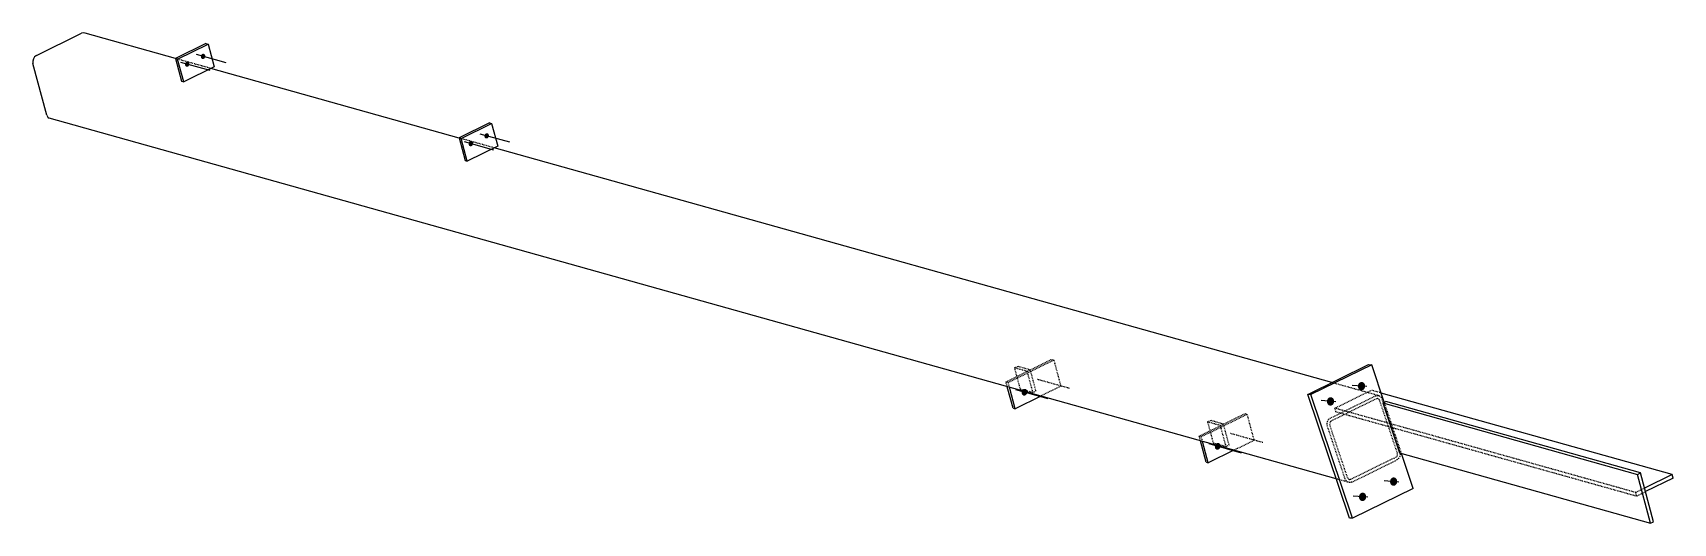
# Model space of a CAD drawing. Header units: millimetres. Extents: x 5278 to 65271, y 8 to 1303.
# Drawn here: x 60998 to 65271, y 26 to 1303 of the extents above; entities that cross this region are included whole.
import ezdxf

# ---------------------------------------------------------------- set-up
doc = ezdxf.new("R2010")
doc.units = ezdxf.units.MM
doc.linetypes.add('DXK_LINE_DOT2', pattern=[3.9198, 1.9599, -1.9599])
doc.layers.add('STÅL', color=7, linetype='Continuous')

msp = doc.modelspace()

# ---------------------------------------------------------------- hatches: boundary and pattern name
at = {"layer": 'STÅL', "linetype": 'Continuous'}
for points in [[(61436, 1242.9), (61436.5, 1244.3), (61437.2, 1245.5), (61438.1, 1246.6), (61439.2, 1247.4), (61440.4, 1248), (61441.6, 1248.3), (61442.8, 1248.2), (61443.9, 1247.9), (61445, 1247.3), (61445.9, 1246.4), (61446.5, 1245.4), (61447, 1244.1), (61447.3, 1242.7), (61447.2, 1241.3), (61447, 1239.8), (61446.4, 1238.5), (61445.7, 1237.2), (61444.8, 1236.2), (61443.7, 1235.3), (61442.6, 1234.8), (61441.4, 1234.5), (61440.2, 1234.5), (61439, 1234.8), (61438, 1235.4), (61437.1, 1236.3), (61436.4, 1237.4), (61435.9, 1238.7), (61435.7, 1240), (61435.7, 1241.5)], [(61394.8, 1222.7), (61395.3, 1224), (61396, 1225.3), (61396.9, 1226.3), (61398, 1227.2), (61399.2, 1227.7), (61400.4, 1228), (61401.6, 1228), (61402.7, 1227.7), (61403.8, 1227.1), (61404.7, 1226.2), (61405.3, 1225.1), (61405.8, 1223.9), (61406.1, 1222.5), (61406, 1221), (61405.8, 1219.6), (61405.2, 1218.2), (61404.5, 1217), (61403.6, 1215.9), (61402.5, 1215.1), (61401.4, 1214.5), (61400.2, 1214.2), (61399, 1214.3), (61397.8, 1214.6), (61396.8, 1215.2), (61395.9, 1216.1), (61395.2, 1217.2), (61394.7, 1218.4), (61394.5, 1219.8), (61394.5, 1221.2)], [(62174.7, 1036.1), (62175.2, 1037.4), (62175.9, 1038.7), (62176.8, 1039.7), (62177.9, 1040.6), (62179.1, 1041.1), (62180.3, 1041.4), (62181.5, 1041.4), (62182.6, 1041.1), (62183.7, 1040.5), (62184.6, 1039.6), (62185.3, 1038.5), (62185.7, 1037.3), (62186, 1035.9), (62185.9, 1034.4), (62185.7, 1033), (62185.2, 1031.6), (62184.4, 1030.4), (62183.5, 1029.3), (62182.4, 1028.5), (62181.3, 1027.9), (62180.1, 1027.7), (62178.9, 1027.7), (62177.7, 1028), (62176.7, 1028.6), (62175.8, 1029.5), (62175.1, 1030.6), (62174.6, 1031.8), (62174.4, 1033.2), (62174.4, 1034.6)], [(62133.5, 1015.8), (62134, 1017.2), (62134.7, 1018.4), (62135.7, 1019.5), (62136.7, 1020.3), (62137.9, 1020.9), (62139.1, 1021.2), (62140.3, 1021.2), (62141.4, 1020.8), (62142.5, 1020.2), (62143.4, 1019.4), (62144.1, 1018.3), (62144.5, 1017), (62144.8, 1015.6), (62144.7, 1014.2), (62144.5, 1012.8), (62144, 1011.4), (62143.2, 1010.1), (62142.3, 1009.1), (62141.2, 1008.3), (62140.1, 1007.7), (62138.9, 1007.4), (62137.7, 1007.4), (62136.5, 1007.8), (62135.5, 1008.4), (62134.6, 1009.2), (62133.9, 1010.3), (62133.4, 1011.6), (62133.2, 1013), (62133.2, 1014.4)], [(64449.6, 383.8), (64450, 386.1), (64450.8, 388.2), (64452, 390.1), (64453.4, 391.7), (64455.1, 392.9), (64457, 393.7), (64458.9, 394), (64460.9, 393.8), (64462.7, 393.2), (64464.4, 392.1), (64465.9, 390.6), (64467, 388.8), (64467.8, 386.8), (64468.2, 384.5), (64468.3, 382.2), (64467.9, 380), (64467.1, 377.8), (64465.9, 375.9), (64464.5, 374.4), (64462.8, 373.1), (64460.9, 372.4), (64459, 372), (64457, 372.2), (64455.2, 372.9), (64453.5, 373.9), (64452, 375.4), (64450.9, 377.2), (64450.1, 379.3), (64449.6, 381.5)], [(63574.1, 369.2), (63574.8, 371), (63575.7, 372.5), (63576.9, 373.9), (63578.2, 375), (63579.7, 375.7), (63581.3, 376.1), (63582.8, 376), (63584.3, 375.6), (63585.6, 374.8), (63586.8, 373.7), (63587.7, 372.3), (63588.3, 370.7), (63588.6, 368.9), (63588.6, 367.1), (63588.2, 365.2), (63587.5, 363.5), (63586.6, 361.9), (63585.4, 360.5), (63584.1, 359.5), (63582.6, 358.7), (63581, 358.4), (63579.5, 358.4), (63578, 358.8), (63576.7, 359.6), (63575.5, 360.7), (63574.6, 362.1), (63574, 363.7), (63573.7, 365.5), (63573.7, 367.3)], [(64368.8, 344.1), (64369.2, 346.4), (64370, 348.5), (64371.2, 350.4), (64372.6, 352), (64374.3, 353.2), (64376.2, 354), (64378.1, 354.3), (64380, 354.1), (64381.9, 353.5), (64383.6, 352.4), (64385.1, 350.9), (64386.2, 349.1), (64387, 347.1), (64387.4, 344.8), (64387.4, 342.5), (64387.1, 340.3), (64386.3, 338.1), (64385.1, 336.2), (64383.7, 334.6), (64382, 333.4), (64380.1, 332.7), (64378.2, 332.3), (64376.2, 332.5), (64374.4, 333.1), (64372.7, 334.2), (64371.2, 335.7), (64370.1, 337.5), (64369.3, 339.6), (64368.8, 341.8)], [(64077.2, 228.3), (64077.9, 230.1), (64078.8, 231.7), (64080, 233), (64081.3, 234.1), (64082.8, 234.8), (64084.4, 235.2), (64085.9, 235.2), (64087.4, 234.8), (64088.7, 234), (64089.9, 232.9), (64090.8, 231.5), (64091.4, 229.8), (64091.7, 228.1), (64091.7, 226.2), (64091.3, 224.4), (64090.6, 222.6), (64089.7, 221), (64088.5, 219.7), (64087.2, 218.6), (64085.7, 217.9), (64084.1, 217.5), (64082.6, 217.5), (64081.1, 217.9), (64079.8, 218.7), (64078.6, 219.8), (64077.7, 221.2), (64077.1, 222.9), (64076.8, 224.6), (64076.9, 226.5)], [(64533.2, 135.4), (64533.6, 137.7), (64534.4, 139.8), (64535.6, 141.7), (64537, 143.3), (64538.7, 144.5), (64540.6, 145.3), (64542.5, 145.6), (64544.4, 145.4), (64546.3, 144.8), (64548, 143.7), (64549.5, 142.2), (64550.6, 140.4), (64551.4, 138.4), (64551.8, 136.1), (64551.9, 133.8), (64551.5, 131.6), (64550.7, 129.4), (64549.5, 127.5), (64548.1, 126), (64546.4, 124.7), (64544.5, 124), (64542.6, 123.6), (64540.6, 123.8), (64538.8, 124.5), (64537.1, 125.5), (64535.6, 127), (64534.5, 128.8), (64533.7, 130.9), (64533.2, 133.1)], [(64452.4, 95.7), (64452.8, 98), (64453.6, 100.1), (64454.7, 102), (64456.2, 103.6), (64457.9, 104.8), (64459.7, 105.6), (64461.7, 105.9), (64463.6, 105.7), (64465.5, 105.1), (64467.2, 104), (64468.7, 102.5), (64469.8, 100.7), (64470.6, 98.7), (64471, 96.4), (64471, 94.1), (64470.6, 91.9), (64469.9, 89.7), (64468.7, 87.8), (64467.3, 86.2), (64465.6, 85), (64463.7, 84.3), (64461.8, 83.9), (64459.8, 84.1), (64458, 84.7), (64456.3, 85.8), (64454.8, 87.3), (64453.6, 89.1), (64452.8, 91.2), (64452.4, 93.4)]]:
    msp.add_hatch(color=96, dxfattribs=at).paths.add_polyline_path(points)

# ---------------------------------------------------------------- linework, layer by layer
at = {"layer": 'STÅL', "color": 2, "linetype": 'Continuous'}
for p, q in [((61007.3, 1243.8), (61124.6, 1301.4)), ((61129.7, 1302.7), (61124.6, 1301.4)), ((61134.7, 1301.6), (61129.7, 1302.7)), ((61369.7, 1235.8), (61134.7, 1301.6)), ((61002.8, 1240.3), (60999.5, 1235.1)), ((61007.3, 1243.8), (61002.8, 1240.3)), ((61448.8, 1275), (61369.6, 1236)), ((61375.2, 1234.5), (61454.4, 1273.4)), ((61448.8, 1275), (61454.4, 1273.4)), ((61454.4, 1273.4), (61470.2, 1214.4)), ((60999.5, 1235.1), (60998, 1229.1)), ((60998, 1229.1), (60998.5, 1223)), ((61034.5, 1088.7), (60998.5, 1223)), ((61369.6, 1236), (61385.4, 1177)), ((61369.6, 1236), (61375.2, 1234.5)), ((61391, 1175.5), (61375.2, 1234.5)), ((61470.2, 1214.4), (61391, 1175.5)), ((62108.4, 1028.9), (61461.4, 1210.1)), ((61385.4, 1177), (61391, 1175.5)), ((61034.5, 1088.7), (61037, 1083.6)), ((61037, 1083.6), (61041, 1080.3)), ((64393.1, 141.7), (61041, 1080.3)), ((62187.5, 1068.1), (62108.3, 1029.2)), ((62108.3, 1029.2), (62124.1, 970.2)), ((62108.3, 1029.2), (62113.9, 1027.6)), ((62113.9, 1027.6), (62193.1, 1066.6)), ((62129.7, 968.6), (62113.9, 1027.6)), ((62187.5, 1068.1), (62193.1, 1066.6)), ((62193.1, 1066.6), (62208.9, 1007.6)), ((62208.9, 1007.6), (62129.7, 968.6)), ((64381.6, 392.4), (62200.1, 1003.2)), ((62124.1, 970.2), (62129.7, 968.6)), ((64319, 361.7), (64477.5, 439.6)), ((64485.4, 438.9), (64326.9, 361)), ((64477.5, 439.6), (64485.4, 438.9)), ((64518.3, 341.1), (64485.4, 438.9)), ((63551.2, 326), (63536.3, 381.6)), ((63556.8, 324.4), (63541.9, 380)), ((63623.4, 357.2), (63556.8, 324.4)), ((64427.4, 39.7), (64319, 361.7)), ((64326.9, 361), (64319, 361.7)), ((64435.3, 39), (64326.9, 361)), ((65268.3, 152.9), (64510.2, 365.2)), ((64514.3, 339.2), (64522.3, 343)), ((65185.4, 157.4), (64522.3, 343)), ((63551.2, 326), (63556.8, 324.4)), ((64514.3, 339.2), (64558, 209.4)), ((64514.3, 339.2), (65177.5, 153.5)), ((64054.3, 185.1), (64039.4, 240.7)), ((64059.9, 183.5), (64045, 239.1)), ((64126.5, 216.3), (64059.9, 183.5)), ((64054.3, 185.1), (64059.9, 183.5)), ((64558, 209.4), (65211.5, 26.4)), ((64593.7, 116.9), (64563.1, 208)), ((65177.5, 153.5), (65185.4, 157.4)), ((65211.5, 26.4), (65177.5, 153.5)), ((65219.4, 30.3), (65185.4, 157.4)), ((65268.3, 152.9), (65196.1, 117.4)), ((65270.7, 143.8), (65198.5, 108.4)), ((65270.7, 143.8), (65268.3, 152.9)), ((64593.7, 116.9), (64435.3, 39)), ((64435.3, 39), (64427.4, 39.7)), ((65211.5, 26.4), (65219.4, 30.3))]:
    msp.add_line(p, q, dxfattribs=at)
at = {"layer": 'STÅL', "color": 96, "linetype": 'Continuous'}
for p, q in [((61501.6, 1224.5), (61424.7, 1246.1)), ((61460.4, 1204.3), (61383.5, 1225.8)), ((62240.3, 1017.7), (62163.4, 1039.2)), ((62199.1, 997.4), (62122.2, 1019)), ((64472.9, 381.8), (64434.5, 385.1)), ((63642.7, 350), (63558.8, 373.5)), ((64392.1, 342.1), (64353.7, 345.4)), ((64146.4, 209), (64062.4, 232.5)), ((64556.5, 133.4), (64518.1, 136.7)), ((64475.7, 93.7), (64437.3, 97))]:
    msp.add_line(p, q, dxfattribs=at)
at = {"layer": 'STÅL', "color": 7, "linetype": 'DXK_LINE_DOT2'}
for p, q in [((61461.4, 1210.1), (61369.7, 1235.8)), ((62200.1, 1003.2), (62108.4, 1028.9)), ((63532.9, 394.1), (63651.8, 452.5)), ((63538.5, 392.5), (63657.4, 450.9)), ((63554.8, 430.7), (63562.7, 434.6)), ((63588.4, 421.3), (63554.8, 430.7)), ((63554.8, 430.7), (63569.4, 376.3)), ((63596.3, 425.2), (63562.7, 434.6)), ((63651.8, 452.5), (63657.4, 450.9)), ((63657.4, 450.9), (63675.6, 382.8)), ((63536.3, 381.6), (63532.9, 394.1)), ((63532.9, 394.1), (63538.5, 392.5)), ((63541.9, 380), (63538.5, 392.5)), ((63603, 366.8), (63588.4, 421.3)), ((63610.9, 370.7), (63596.3, 425.2)), ((64505.3, 357.8), (64381.6, 392.4)), ((63569.4, 376.3), (63603, 366.8)), ((63603, 366.8), (63610.9, 370.7)), ((63675.6, 382.8), (63623.4, 357.2)), ((64377.6, 300.1), (64494.9, 357.7)), ((64380.1, 292.7), (64497.4, 350.3)), ((64389.7, 325.6), (64484.8, 372.3)), ((64510.2, 365.2), (64484.8, 372.3)), ((64494.9, 357.7), (64500.1, 359)), ((64500, 350.9), (64497.4, 350.3)), ((64502.6, 350.3), (64500, 350.9)), ((64500.1, 359), (64505.3, 357.8)), ((64504.8, 348.6), (64502.6, 350.3)), ((64506.2, 346), (64504.8, 348.6)), ((64505.3, 357.8), (64509.7, 354.3)), ((64552.4, 208.8), (64506.2, 346)), ((64509.7, 354.3), (64512.6, 349.1)), ((64558.7, 211.9), (64512.6, 349.1)), ((64036, 253.2), (64154.9, 311.6)), ((64041.6, 251.6), (64160.5, 310)), ((64154.9, 311.6), (64160.5, 310)), ((64160.5, 310), (64178.7, 241.9)), ((64373.2, 296.6), (64377.6, 300.1)), ((64392.2, 316.5), (64389.7, 325.6)), ((65173.2, 106.2), (64389.7, 325.6)), ((64392.2, 316.5), (65175.7, 97.1)), ((64563.1, 208), (64518.3, 341.1)), ((64057.9, 289.8), (64065.8, 293.7)), ((64091.5, 280.4), (64057.9, 289.8)), ((64057.9, 289.8), (64072.5, 235.4)), ((64099.4, 284.3), (64065.8, 293.7)), ((64106.1, 226), (64091.5, 280.4)), ((64114, 229.9), (64099.4, 284.3)), ((64369, 285.2), (64370.1, 291.4)), ((64370, 279), (64369, 285.2)), ((64416.1, 141.9), (64370, 279)), ((64370.1, 291.4), (64373.2, 296.6)), ((64376.4, 288.3), (64375.8, 285.2)), ((64375.8, 285.2), (64376.3, 282.2)), ((64422.5, 145), (64376.3, 282.2)), ((64377.9, 290.9), (64376.4, 288.3)), ((64380.1, 292.7), (64377.9, 290.9)), ((64039.4, 240.7), (64036, 253.2)), ((64036, 253.2), (64041.6, 251.6)), ((64045, 239.1), (64041.6, 251.6)), ((64072.5, 235.4), (64106.1, 226)), ((64106.1, 226), (64114, 229.9)), ((64178.7, 241.9), (64126.5, 216.3)), ((64431.3, 140.7), (64548.5, 198.3)), ((64433.8, 133.3), (64551, 190.9)), ((64548.5, 198.3), (64550.8, 200)), ((64550.8, 200), (64552.3, 202.7)), ((64555.5, 194.4), (64551, 190.9)), ((64552.3, 202.7), (64552.9, 205.7)), ((64552.9, 205.7), (64552.4, 208.8)), ((64558.5, 199.6), (64555.5, 194.4)), ((64559.7, 205.8), (64558.5, 199.6)), ((64558.7, 211.9), (64559.7, 205.8)), ((64423.4, 133.2), (64393.1, 141.7)), ((64419, 136.7), (64416.1, 141.9)), ((64423.4, 133.2), (64419, 136.7)), ((64422.5, 145), (64423.9, 142.4)), ((64428.6, 132), (64423.4, 133.2)), ((64423.9, 142.4), (64426.1, 140.6)), ((64426.1, 140.6), (64428.7, 140)), ((64433.8, 133.3), (64428.6, 132)), ((64428.7, 140), (64431.3, 140.7)), ((65196.1, 117.4), (65173.2, 106.2)), ((65175.7, 97.1), (65173.2, 106.2)), ((65198.5, 108.4), (65175.7, 97.1))]:
    msp.add_line(p, q, dxfattribs=at)
at = {"layer": 'STÅL', "color": 96, "linetype": 'DXK_LINE_DOT2'}
for p, q in [((63698.2, 377.2), (63614.2, 400.7)), ((64201.8, 236.2), (64117.9, 259.7))]:
    msp.add_line(p, q, dxfattribs=at)

doc.saveas('drawing.dxf')
